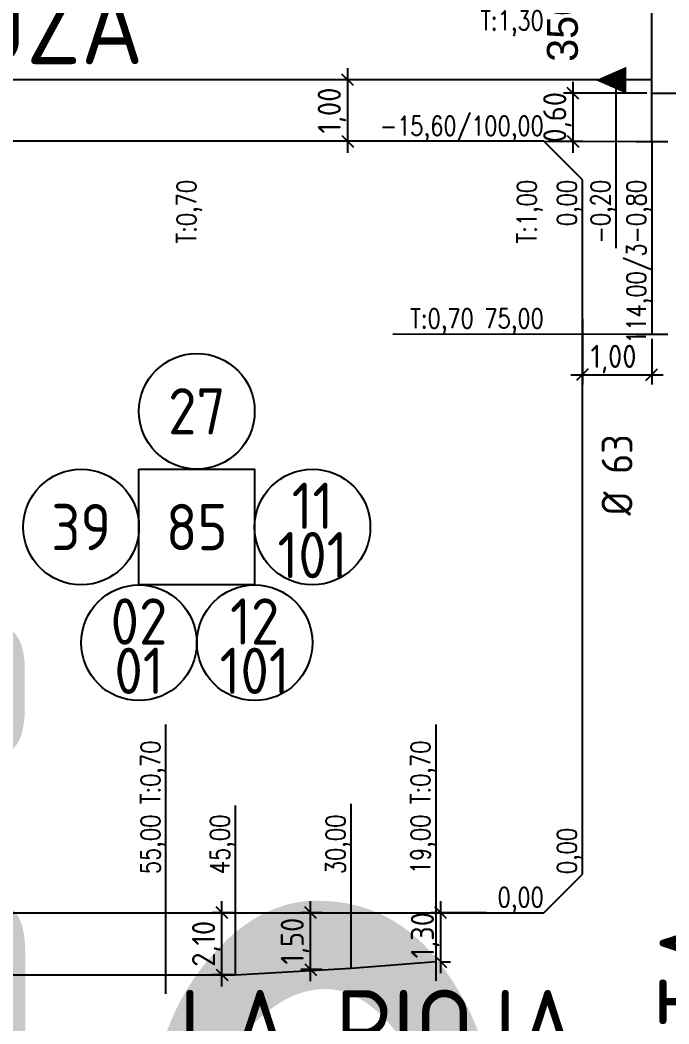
# Model space of a CAD drawing. Extents: x -48 to 13651, y -112 to 3468.
# Drawn here: x 2449.3 to 2533.5, y 1094.7 to 1224.9 of the extents above; entities that cross this region are included whole.
import ezdxf
from ezdxf.enums import TextEntityAlignment as Align

# ---------------------------------------------------------------- set-up
doc = ezdxf.new("R2010")
doc.units = 0
doc.header["$LTSCALE"] = 6
doc.header["$MEASUREMENT"] = 0
doc.linetypes.add('DOT2', pattern=[3.175, 0, -3.175])
doc.layers.get('0').update_dxf_attribs({"linetype": 'CONTINUOUS'})
doc.layers.get('DEFPOINTS').update_dxf_attribs({"linetype": 'CONTINUOUS'})
for name, color, linetype in [('50', 41, 'CONTINUOUS'), ('63', 171, 'CONTINUOUS'), ('A50', 40, 'CONTINUOUS'), ('CAS', 7, 'CONTINUOUS'), ('Caño 110mm', 170, 'CONTINUOUS'), ('COTA', 2, 'CONTINUOUS'), ('MANZANAS', 7, 'CONTINUOUS'), ('NUMCASA', 12, 'CONTINUOUS'), ('NUMERO-CROQUIS', 13, 'CONTINUOUS'), ('NUMERO-MANZANA', 4, 'CONTINUOUS'), ('P63', 172, 'CONTINUOUS'), ('PROGRESIVA', 60, 'CONTINUOUS'), ('RADIO', 4, 'DOT2'), ('REDUCCIONES', 13, 'CONTINUOUS'), ('TXTDIAMETRO', 7, 'CONTINUOUS')]:
    doc.layers.add(name, color=color, linetype=linetype)
doc.layers.add('ATENCION', color=7, linetype='CONTINUOUS', plot=False)
doc.styles.add('ABADIMTCONDE', font='isocp.shx')
doc.styles.add('GEOSLAB703LTBT', font='isocp.shx', dxfattribs={"width": 0.9, "height": 8})
doc.styles.add('GOTHICE', font='GOTHICE.shx', dxfattribs={"height": 0.6})
doc.styles.add('ROMANS', font='romans.shx', dxfattribs={"width": 0.8, "height": 2.5})
doc.dimstyles.new('COTA02', dxfattribs={"dimtxt": 3, "dimasz": 1.5, "dimexe": 1.25, "dimexo": 0.625, "dimgap": 0.3, "dimtad": 1, "dimtoh": 1, "dimdsep": 46, "dimlunit": 6, "dimtxsty": 'ABADIMTCONDE', "dimblk1": 'OBLIQUE', "dimblk2": 'OBLIQUE', "dimsah": 1, "dimcen": 2.5, "dimdle": 1.5, "dimclrd": 60, "dimclre": 60, "dimclrt": 256, "dimadec": 0, "dimazin": 0, "dimtfac": 1, "dimtix": 1, "dimtofl": 0, "dimtmove": 0, "dimatfit": 0, "dimldrblk": 'OBLIQUE', "dimfxl": 1, "dimtolj": 1, "dimtzin": 0, "dimarcsym": 0})

# ---------------------------------------------------------------- blocks, each defined once
blk = doc.blocks.new('_OBLIQUE')
at = {"color": 0, "linetype": 'ByBlock'}
blk.add_line((-0.5, -0.5), (0.5, 0.5), dxfattribs=at)
blk = doc.blocks.new('*D122')
at = {"layer": 'COTA', "color": 60, "lineweight": -2, "transparency": 16777216}
for p, q in [((2491.79, 1218.61), (2491.79, 1207.65)), ((2491.16, 1217.11), (2490.54, 1217.11)), ((2491.16, 1209.15), (2490.54, 1209.15))]:
    blk.add_line(p, q, dxfattribs=at)
at = {"layer": 'DEFPOINTS', "color": 0, "transparency": 16777216}
for p in [(2491.79, 1217.11), (2491.79, 1209.15), (2491.79, 1209.15)]:
    blk.add_point(p, dxfattribs=at)
at = {"layer": 'COTA', "color": 60, "lineweight": -2, "transparency": 16777216, "xscale": 1.5, "yscale": 1.5, "zscale": 1.5}
for p, rotation in [((2491.79, 1217.11), 90), ((2491.79, 1209.15), 270)]:
    blk.add_blockref('_OBLIQUE', p, dxfattribs=dict(at, rotation=rotation))
at = {"layer": 'COTA', "transparency": 16777216, "insert": (2489.76, 1213.13), "char_height": 3, "attachment_point": 5, "rotation": 90, "style": 'ABADIMTCONDE'}
blk.add_mtext('\\A1;1,00', dxfattribs=at)
blk = doc.blocks.new('*D1460')
at = {"layer": 'DEFPOINTS', "color": 0, "transparency": 16777216}
for p in [(2521.03, 1215.37), (2531.23, 1215.37), (2517.23, 1209.15)]:
    blk.add_point(p, dxfattribs=at)
at = {"layer": 'PROGRESIVA', "color": 60, "lineweight": -2, "transparency": 16777216}
for p, q in [((2521.03, 1207.65), (2521.03, 1216.87)), ((2530.61, 1215.37), (2519.78, 1215.37)), ((2517.86, 1209.15), (2522.28, 1209.15))]:
    blk.add_line(p, q, dxfattribs=at)
at = {"layer": 'PROGRESIVA', "color": 60, "lineweight": -2, "transparency": 16777216, "xscale": 1.5, "yscale": 1.5, "zscale": 1.5}
for p, rotation in [((2521.03, 1215.37), 90), ((2521.03, 1209.15), 270)]:
    blk.add_blockref('_OBLIQUE', p, dxfattribs=dict(at, rotation=rotation))
at = {"layer": 'PROGRESIVA', "transparency": 16777216, "insert": (2519, 1212.26), "char_height": 3, "attachment_point": 5, "rotation": 90, "style": 'ABADIMTCONDE'}
blk.add_mtext('\\A1;0,60', dxfattribs=at)
blk = doc.blocks.new('*D1625')
at = {"layer": 'COTA', "color": 60, "lineweight": -2, "transparency": 16777216}
for p, q in [((2522.23, 1186.15), (2522.23, 1177.64)), ((2531.23, 1183.52), (2531.23, 1177.64)), ((2520.73, 1178.89), (2532.73, 1178.89))]:
    blk.add_line(p, q, dxfattribs=at)
at = {"layer": 'DEFPOINTS', "color": 0, "transparency": 16777216}
for p in [(2522.23, 1186.78), (2531.23, 1184.15), (2531.23, 1178.89)]:
    blk.add_point(p, dxfattribs=at)
at = {"layer": 'COTA', "color": 60, "lineweight": -2, "transparency": 16777216, "xscale": 1.5, "yscale": 1.5, "zscale": 1.5, "rotation": 180}
blk.add_blockref('_OBLIQUE', (2522.23, 1178.89), dxfattribs=at)
at = {"layer": 'COTA', "color": 60, "lineweight": -2, "transparency": 16777216, "xscale": 1.5, "yscale": 1.5, "zscale": 1.5}
blk.add_blockref('_OBLIQUE', (2531.23, 1178.89), dxfattribs=at)
at = {"layer": 'COTA', "transparency": 16777216, "insert": (2526.27, 1180.92), "char_height": 3, "attachment_point": 5, "style": 'ABADIMTCONDE'}
blk.add_mtext('\\A1;1,00', dxfattribs=at)
blk = doc.blocks.new('*D1626')
at = {"layer": 'DEFPOINTS', "color": 0, "transparency": 16777216}
for p in [(2475.49, 1109.15), (2477.6, 1109.15), (2477.6, 1101.09)]:
    blk.add_point(p, dxfattribs=at)
at = {"layer": 'PROGRESIVA', "color": 60, "lineweight": -2, "transparency": 16777216}
for p, q in [((2475.49, 1099.59), (2475.49, 1110.65)), ((2476.97, 1109.15), (2474.24, 1109.15)), ((2476.97, 1101.09), (2474.24, 1101.09))]:
    blk.add_line(p, q, dxfattribs=at)
at = {"layer": 'PROGRESIVA', "color": 60, "lineweight": -2, "transparency": 16777216, "xscale": 1.5, "yscale": 1.5, "zscale": 1.5}
for p, rotation in [((2475.49, 1109.15), 90), ((2475.49, 1101.09), 270)]:
    blk.add_blockref('_OBLIQUE', p, dxfattribs=dict(at, rotation=rotation))
at = {"layer": 'PROGRESIVA', "transparency": 16777216, "insert": (2473.46, 1105.12), "char_height": 3, "attachment_point": 5, "rotation": 90, "style": 'ABADIMTCONDE'}
blk.add_mtext('\\A1;2,10', dxfattribs=at)
blk = doc.blocks.new('*D1627')
at = {"layer": 'DEFPOINTS', "color": 0, "transparency": 16777216}
for p in [(2486.99, 1109.15), (2489.1, 1109.15), (2489.06, 1101.77)]:
    blk.add_point(p, dxfattribs=at)
at = {"layer": 'PROGRESIVA', "color": 60, "lineweight": -2, "transparency": 16777216}
for p, q in [((2486.99, 1100.27), (2486.99, 1110.65)), ((2488.47, 1109.15), (2485.74, 1109.15)), ((2488.43, 1101.77), (2485.74, 1101.77))]:
    blk.add_line(p, q, dxfattribs=at)
at = {"layer": 'PROGRESIVA', "color": 60, "lineweight": -2, "transparency": 16777216, "xscale": 1.5, "yscale": 1.5, "zscale": 1.5}
for p, rotation in [((2486.99, 1109.15), 90), ((2486.99, 1101.77), 270)]:
    blk.add_blockref('_OBLIQUE', p, dxfattribs=dict(at, rotation=rotation))
at = {"layer": 'PROGRESIVA', "transparency": 16777216, "insert": (2484.96, 1105.46), "char_height": 3, "attachment_point": 5, "rotation": 90, "style": 'ABADIMTCONDE'}
blk.add_mtext('\\A1;1,50', dxfattribs=at)
blk = doc.blocks.new('*D1628')
at = {"layer": 'DEFPOINTS', "color": 0, "transparency": 16777216}
for p in [(2503.87, 1109.15), (2510.39, 1109.15), (2503.25, 1102.8)]:
    blk.add_point(p, dxfattribs=at)
at = {"layer": 'PROGRESIVA', "color": 60, "lineweight": -2, "transparency": 16777216}
for p, q in [((2503.87, 1101.3), (2503.87, 1110.65)), ((2509.77, 1109.15), (2502.62, 1109.15)), ((2503.88, 1102.8), (2505.12, 1102.8))]:
    blk.add_line(p, q, dxfattribs=at)
at = {"layer": 'PROGRESIVA', "color": 60, "lineweight": -2, "transparency": 16777216, "xscale": 1.5, "yscale": 1.5, "zscale": 1.5}
for p, rotation in [((2503.87, 1109.15), 90), ((2503.87, 1102.8), 270)]:
    blk.add_blockref('_OBLIQUE', p, dxfattribs=dict(at, rotation=rotation))
at = {"layer": 'PROGRESIVA', "transparency": 16777216, "insert": (2501.84, 1106.23), "char_height": 3, "attachment_point": 5, "rotation": 90, "style": 'ABADIMTCONDE'}
blk.add_mtext('\\A1;1,30', dxfattribs=at)
blk = doc.blocks.new('D63')
at = {"layer": 'TXTDIAMETRO', "color": 7, "ltscale": 0.1, "style": 'ABADIMTCONDE'}
blk.add_text('Ø 63', height=4, dxfattribs=at).set_placement((0, 0), align=Align.MIDDLE)

msp = doc.modelspace()

# ---------------------------------------------------------------- linework, layer by layer
at = {"layer": '50', "ltscale": 0.1}
msp.add_line((2526.585, 1217.11), (2424.82, 1217.11), dxfattribs=at)
at = {"layer": '63', "ltscale": 0.1}
for p, q in [((2531.23, 1217.11), (2531.23, 1338.318)), ((2531.23, 1217.11), (2526.585, 1217.11)), ((2531.23, 1215.372), (2531.23, 1217.11)), ((2531.23, 1209.116), (2531.23, 1215.372))]:
    msp.add_line(p, q, dxfattribs=at)
at = {"layer": 'A50', "ltscale": 0.1}
for p, q in [((2492.234, 1101.948), (2503.253, 1102.805)), ((2426.348, 1101.087), (2468.213, 1101.087)), ((2468.213, 1101.087), (2477.234, 1101.087)), ((2477.234, 1101.087), (2492.234, 1101.948))]:
    msp.add_line(p, q, dxfattribs=at)
at = {"layer": 'CAS', "ltscale": 0.1}
for p, q in [((2529.151, 1209.116), (2533.31, 1209.116)), ((2529.151, 1184.145), (2533.31, 1184.145)), ((2468.213, 1098.628), (2468.213, 1103.546))]:
    msp.add_line(p, q, dxfattribs=at)
at = {"layer": 'CAS'}
msp.add_line((2503.253, 1100.305), (2503.253, 1105.305), dxfattribs=at)
at = {"layer": 'Caño 110mm'}
msp.add_line((2531.23, 1215.372), (2543.769, 1215.372), dxfattribs=at)
at = {"layer": 'MANZANAS'}
for p, q in [((2517.234, 1209.145), (2427.234, 1209.145)), ((2522.234, 1204.145), (2517.234, 1209.145)), ((2522.234, 1114.145), (2522.234, 1204.145)), ((2517.234, 1109.145), (2522.234, 1114.145)), ((2427.234, 1109.145), (2517.234, 1109.145))]:
    msp.add_line(p, q, dxfattribs=at)
at = {"layer": 'NUMERO-CROQUIS'}
for centre in [(2472.234, 1174.145), (2457.234, 1159.145), (2487.234, 1159.145), (2464.734, 1144.145), (2479.734, 1144.145)]:
    msp.add_circle(centre, 7.5, dxfattribs=at)
at = {"layer": 'NUMERO-MANZANA'}
msp.add_lwpolyline([(2464.734, 1166.645), (2479.734, 1166.645), (2479.734, 1151.645), (2464.734, 1151.645)], close=True, dxfattribs=at)
at = {"layer": 'P63'}
msp.add_line((2531.23, 1209.116), (2531.23, 1184.145), dxfattribs=at)
at = {"layer": 'PROGRESIVA'}
for p, q in [((2526.585, 1217.11), (2526.585, 1195.28)), ((2517.234, 1209.145), (2531.23, 1209.116)), ((2497.651, 1184.173), (2531.23, 1184.145)), ((2468.213, 1101.087), (2468.213, 1133.56)), ((2503.253, 1101.087), (2503.253, 1133.56)), ((2477.234, 1101.087), (2477.234, 1123.047)), ((2492.234, 1101.948), (2492.234, 1123.28))]:
    msp.add_line(p, q, dxfattribs=at)
at = {"layer": 'REDUCCIONES', "ltscale": 0.1}
msp.add_lwpolyline([(2523.953, 1217.069, 0, 3.5, 0), (2527.953, 1217.069, 3.5, 3.5, 0)], format="xyseb", dxfattribs=at)

# ---------------------------------------------------------------- block references
at = {"layer": 'TXTDIAMETRO', "rotation": 90}
msp.add_blockref('D63', (2526.724, 1165.901), dxfattribs=at)

# ---------------------------------------------------------------- texts
at = {"layer": 'ATENCION', "style": 'GEOSLAB703LTBT'}
for s, p in [('MENDOZA', (2411.717, 1224.145)), ('LA RIOJA', (2469.899, 1094.145))]:
    msp.add_text(s, height=10, dxfattribs=at).set_placement(p, align=Align.MIDDLE_LEFT)
msp.add_text('SALTA', height=10, rotation=90, dxfattribs=at).set_placement((2537.234, 1072.415), align=Align.MIDDLE_LEFT)
msp.add_text('SALTA', height=10, rotation=90, dxfattribs=at).set_placement((2537.234, 1072.415), align=Align.MIDDLE_LEFT)
at = {"layer": 'NUMCASA', "color": 12, "linetype": 'Continuous', "style": 'GOTHICE'}
msp.add_text('350', height=4, rotation=90, dxfattribs=at).set_placement((2522.837, 1223.921), align=Align.BOTTOM_CENTER)
at = {"layer": 'NUMERO-CROQUIS', "style": 'GEOSLAB703LTBT'}
for s, p in [('27', (2472.234, 1174.145)), ('11', (2487.234, 1161.896)), ('39', (2457.234, 1159.145)), ('101', (2487.234, 1155.503)), ('02', (2464.734, 1146.896)), ('12', (2479.734, 1146.896)), ('01', (2464.734, 1140.503)), ('101', (2479.734, 1140.503))]:
    msp.add_text(s, height=6, dxfattribs=at).set_placement(p, align=Align.MIDDLE)
at = {"layer": 'NUMERO-MANZANA', "style": 'GEOSLAB703LTBT'}
msp.add_text('85', height=6, dxfattribs=at).set_placement((2472.234, 1159.145), align=Align.MIDDLE)
at = {"layer": 'PROGRESIVA', "style": 'ROMANS', "width": 0.8}
for s, p in [('T:1,30', (2517.234, 1222.806)), ('-15,60/100,00', (2517.234, 1209.145)), ('T:0,70 75,00', (2517.234, 1184.175)), ('0,00', (2517.234, 1109.145))]:
    msp.add_text(s, height=2.5, dxfattribs=at).set_placement(p, align=Align.BOTTOM_RIGHT)
for s, p in [('T:0,70', (2472.885, 1204.145)), ('T:1,00', (2517.029, 1204.145)), ('0,00', (2522.234, 1204.145)), ('-0,20', (2526.585, 1204.145)), ('114,00/3-0,80', (2531.23, 1204.145))]:
    msp.add_text(s, height=2.5, rotation=90, dxfattribs=at).set_placement(p, align=Align.BOTTOM_RIGHT)
for s, p in [('55,00 T:0,70', (2468.213, 1114.145)), ('19,00 T:0,70', (2503.253, 1114.145)), ('45,00', (2477.234, 1114.145)), ('30,00', (2492.234, 1114.145)), ('0,00', (2522.234, 1114.145))]:
    msp.add_text(s, height=2.5, rotation=90, dxfattribs=at).set_placement(p, align=Align.BOTTOM_LEFT)
at = {"layer": 'RADIO', "color": 4, "ltscale": 0.5, "style": 'GEOSLAB703LTBT', "width": 0.763325}
msp.add_text('Radio Nº 1', height=120, dxfattribs=at).set_placement((2245.797, 1026.221), (2781.65, 1026.221), align=Align.FIT)

# ---------------------------------------------------------------- dimensions: what is measured, and where the dimension line sits
at = {"layer": 'COTA'}
dim = msp.add_linear_dim(base=(2491.788, 1209.145), p1=(2491.788, 1217.11), p2=(2491.788, 1209.145), angle=90, text='1,00', dimstyle='COTA02', dxfattribs=at)
dim.commit()
dim.dimension.update_dxf_attribs({"geometry": '*D122', "text_midpoint": (2489.763, 1213.128)})
dim = msp.add_linear_dim(base=(2531.23, 1178.894), p1=(2522.234, 1186.778), p2=(2531.23, 1184.145), text='1,00', dimstyle='COTA02', dxfattribs=at)
dim.commit()
dim.dimension.update_dxf_attribs({"geometry": '*D1625', "text_midpoint": (2526.272, 1178.894), "dimtype": 160})
at = {"layer": 'PROGRESIVA'}
for base, p1, p2, text, picture, middle in [((2521.027, 1215.372), (2517.234, 1209.145), (2531.23, 1215.372), '0,60', '*D1460', (2521.027, 1212.259)), ((2503.865, 1109.145), (2503.253, 1102.805), (2510.394, 1109.145), '1,30', '*D1628', (2503.865, 1106.231))]:
    dim = msp.add_linear_dim(base=base, p1=p1, p2=p2, angle=90, text=text, dimstyle='COTA02', dxfattribs=at)
    dim.commit()
    dim.dimension.update_dxf_attribs({"geometry": picture, "text_midpoint": middle, "dimtype": 160})
for base, p1, p2, text, picture, middle in [((2475.487, 1109.145), (2477.595, 1101.087), (2477.595, 1109.145), '2,10', '*D1626', (2473.462, 1105.116)), ((2486.988, 1109.145), (2489.057, 1101.766), (2489.096, 1109.145), '1,50', '*D1627', (2484.963, 1105.456))]:
    dim = msp.add_linear_dim(base=base, p1=p1, p2=p2, angle=90, text=text, dimstyle='COTA02', dxfattribs=at)
    dim.commit()
    dim.dimension.update_dxf_attribs({"geometry": picture, "text_midpoint": middle})

doc.saveas('drawing.dxf')
